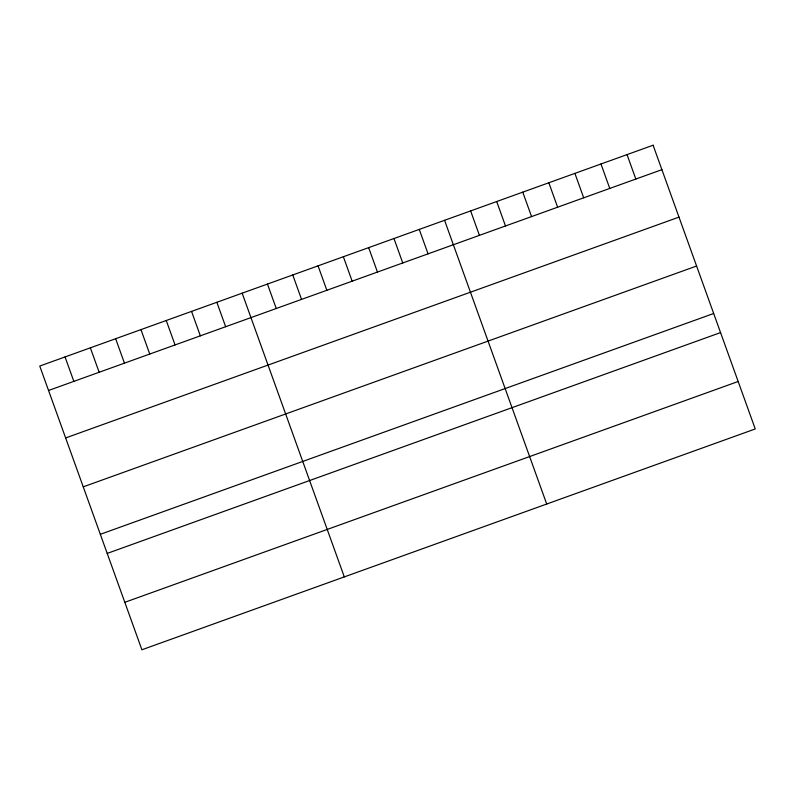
<?xml version="1.0" encoding="UTF-8"?>
<svg xmlns="http://www.w3.org/2000/svg" width="795" height="795" viewBox="0 0 795 795"><rect width="100%" height="100%" fill="white"/><g stroke="black" fill="none" stroke-linecap="round" stroke-linejoin="round"><path stroke-width="1.19" d="M48.545 390.484L661.897 169.663M65.637 437.946L678.99 217.124M83.237 486.848L696.589 266.027M100.329 534.31L713.681 313.488M107.206 553.409L720.558 332.588M124.815 602.312L738.167 381.491M627.036 154.608L635.831 179.044M600.97 163.999L609.765 188.435M574.894 173.38L583.699 197.816M548.828 182.761L557.633 207.207M522.762 192.152L531.567 216.588M496.696 201.533L505.491 225.969M470.63 210.923L479.425 235.36M444.564 220.304L546.712 504.03M419.263 229.417L428.058 253.853M393.962 238.52L402.757 262.956M368.661 247.633L377.456 272.069M343.361 256.735L352.155 281.182M318.06 265.848L326.854 290.284M292.759 274.961L301.553 299.397M267.458 284.063L276.253 308.5M242.157 293.176L344.305 576.902M216.856 302.289L225.651 326.725M191.555 311.392L200.35 335.828M166.254 320.504L175.049 344.941M140.954 329.607L149.748 354.043M115.653 338.72L124.447 363.156M90.352 347.832L99.146 372.269M65.051 356.935L73.846 381.371M653.102 145.227L39.75 366.048L141.898 649.773L755.25 428.952L653.102 145.227"/></g></svg>
